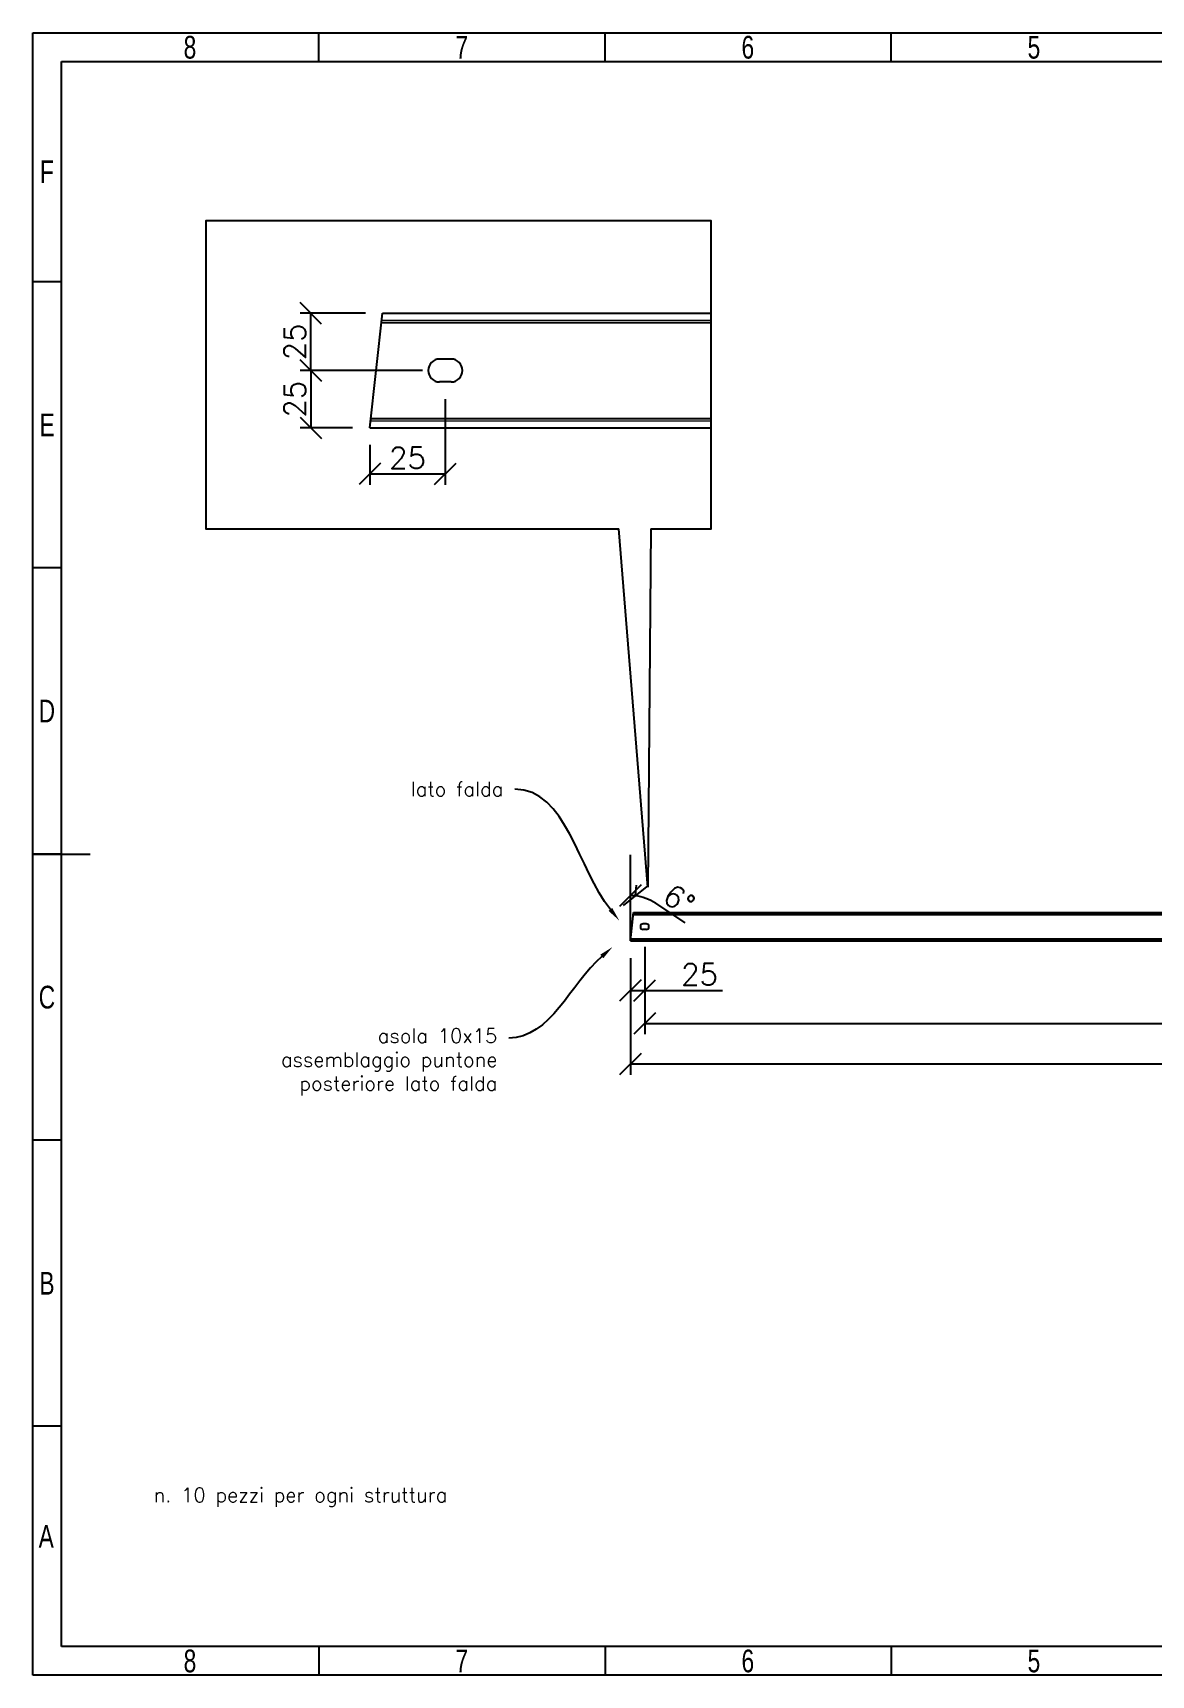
# Model space of a CAD drawing. Header units: millimetres. Extents: x -116399 to 112199, y -90759 to -31335.
# Drawn here: x 37169 to 39123, y -41068 to -38198 of the extents above; entities that cross this region are included whole.
import ezdxf
from ezdxf import colors
from ezdxf.entities.mleader import LeaderData, LeaderLine
from ezdxf.math import Vec2, Vec3

# ---------------------------------------------------------------- set-up
doc = ezdxf.new("R2010")
doc.units = ezdxf.units.MM
doc.styles.add('Annotative', font='simplex.shx', dxfattribs={"height": 2.5})
doc.styles.add('SLDTEXTSTYLE0', font='TXT', dxfattribs={"width": 0.75})
doc.dimstyles.new('Annotative', dxfattribs={"dimscale": 0, "dimtxt": 2.5, "dimasz": 2.5, "dimexe": 1.25, "dimexo": 2, "dimtad": 1, "dimtxsty": 'Annotative', "dimblk": 'OBLIQUE', "dimcen": 2.5, "dimazin": 3, "dimtfac": 1, "dimtmove": 0, "dimatfit": 3, "dimfxl": 1})

# ---------------------------------------------------------------- blocks, each defined once
blk = doc.blocks.new('1_10 TERRANOVA oriz A3')
at = {"color": 7, "linetype": 'Continuous'}
for p, q in [((0, -2870), (0, 0)), ((0, 0), (4000, 0)), ((500, -50), (500, 0)), ((1000, -50), (1000, 0)), ((1500, -50), (1500, 0)), ((50, -2820), (50, -50)), ((50, -50), (3950, -50)), ((50, -435), (0, -435)), ((50, -935), (0, -935)), ((0, -1435), (100, -1435)), ((50, -1435), (0, -1435)), ((50, -1935), (0, -1935)), ((50, -2435), (0, -2435)), ((3950, -2820), (50, -2820)), ((500, -2820), (500, -2870)), ((1000, -2820), (1000, -2870)), ((1500, -2820), (1500, -2870)), ((4000, -2870), (0, -2870))]:
    blk.add_line(p, q, dxfattribs=at)
at = {"color": 7, "linetype": 'Continuous', "char_height": 39.7, "attachment_point": 2, "style": 'SLDTEXTSTYLE0'}
for s, insert in [('8', (274.6, -5.3)), ('7', (749.6, -5.3)), ('6', (1249.6, -5.3)), ('5', (1749.6, -5.3)), ('F', (24.6, -222.8)), ('E', (25.1, -665.3)), ('D', (24.5, -1165.3)), ('C', (24.6, -1665.3)), ('B', (24.7, -2165.3)), ('A', (23.4, -2607.8)), ('8', (274.6, -2825.3)), ('7', (749.6, -2825.3)), ('6', (1249.6, -2825.3)), ('5', (1749.6, -2825.3))]:
    blk.add_mtext(s, dxfattribs=dict(at, insert=insert))
blk = doc.blocks.new('_Oblique')
at = {"color": 0, "linetype": 'ByBlock', "lineweight": -2}
blk.add_line((-0.5, -0.5), (0.5, 0.5), dxfattribs=at)
blk = doc.blocks.new('*D154')
at = {"color": 8, "lineweight": -2}
for p, q in [((38213.3, -39815), (38213.3, -40019.2)), ((40263.3, -39815), (40263.3, -40019.2)), ((40263.3, -40000.4), (38213.3, -40000.4))]:
    blk.add_line(p, q, dxfattribs=at)
at = {"layer": 'Defpoints', "color": 0}
for p in [(38213.3, -39785), (40263.3, -39785), (38213.3, -40000.4)]:
    blk.add_point(p, dxfattribs=at)
at = {"color": 8, "lineweight": -2, "xscale": 37.5, "yscale": 37.5, "zscale": 37.5, "rotation": 180}
blk.add_blockref('_Oblique', (38213.3, -40000.4), dxfattribs=at)
at = {"color": 8, "lineweight": -2, "xscale": 37.5, "yscale": 37.5, "zscale": 37.5}
blk.add_blockref('_Oblique', (40263.3, -40000.4), dxfattribs=at)
at = {"insert": (39238.3, -39972.3), "char_height": 37.5, "attachment_point": 5, "style": 'Annotative'}
blk.add_mtext('2050', dxfattribs=at)
blk = doc.blocks.new('*D431')
at = {"color": 8, "lineweight": -2}
for p, q in [((38238.3, -39795), (38238.3, -39948.1)), ((40238.3, -39790), (40238.3, -39948.1)), ((38238.3, -39929.3), (40238.3, -39929.3))]:
    blk.add_line(p, q, dxfattribs=at)
at = {"layer": 'Defpoints', "color": 0}
for p in [(38238.3, -39765), (40238.3, -39760), (40238.3, -39929.3)]:
    blk.add_point(p, dxfattribs=at)
at = {"color": 8, "lineweight": -2, "xscale": 37.5, "yscale": 37.5, "zscale": 37.5, "rotation": 180}
blk.add_blockref('_Oblique', (38238.3, -39929.3), dxfattribs=at)
at = {"color": 8, "lineweight": -2, "xscale": 37.5, "yscale": 37.5, "zscale": 37.5}
blk.add_blockref('_Oblique', (40238.3, -39929.3), dxfattribs=at)
at = {"insert": (39238.3, -39901.2), "char_height": 37.5, "attachment_point": 5, "style": 'Annotative'}
blk.add_mtext('2000', dxfattribs=at)
blk = doc.blocks.new('*D438')
at = {"color": 8, "lineweight": -2}
for p, q in [((37849.9, -38788.1), (37636.1, -38788.1)), ((37654.8, -38788.1), (37654.8, -38888.1)), ((37727.9, -38888.1), (37636.1, -38888.1))]:
    blk.add_line(p, q, dxfattribs=at)
at = {"layer": 'Defpoints', "color": 0}
for p in [(37879.9, -38788.1), (37654.8, -38888.1), (37757.9, -38888.1)]:
    blk.add_point(p, dxfattribs=at)
at = {"color": 8, "lineweight": -2, "xscale": 37.5, "yscale": 37.5, "zscale": 37.5}
for p, rotation in [((37654.8, -38788.1), 90), ((37654.8, -38888.1), 270)]:
    blk.add_blockref('_Oblique', p, dxfattribs=dict(at, rotation=rotation))
at = {"insert": (37626.7, -38838.1), "char_height": 37.5, "attachment_point": 5, "rotation": 90, "style": 'Annotative'}
blk.add_mtext('25', dxfattribs=at)
blk = doc.blocks.new('*D439')
at = {"color": 8, "lineweight": -2}
for p, q in [((37750.1, -38688.1), (37636.1, -38688.1)), ((37654.8, -38788.1), (37654.8, -38688.1)), ((37849.9, -38788.1), (37636.1, -38788.1))]:
    blk.add_line(p, q, dxfattribs=at)
at = {"layer": 'Defpoints', "color": 0}
for p in [(37654.8, -38688.1), (37780.1, -38688.1), (37879.9, -38788.1)]:
    blk.add_point(p, dxfattribs=at)
at = {"color": 8, "lineweight": -2, "xscale": 37.5, "yscale": 37.5, "zscale": 37.5}
for p, rotation in [((37654.8, -38688.1), 90), ((37654.8, -38788.1), 270)]:
    blk.add_blockref('_Oblique', p, dxfattribs=dict(at, rotation=rotation))
at = {"insert": (37626.7, -38738.1), "char_height": 37.5, "attachment_point": 5, "rotation": 90, "style": 'Annotative'}
blk.add_mtext('25', dxfattribs=at)
blk = doc.blocks.new('*D440')
at = {"color": 8, "lineweight": -2}
for p, q in [((37889.9, -38838.1), (37889.9, -38987.6)), ((37757.9, -38918.1), (37757.9, -38987.6)), ((37757.9, -38968.8), (37889.9, -38968.8))]:
    blk.add_line(p, q, dxfattribs=at)
at = {"layer": 'Defpoints', "color": 0}
for p in [(37889.9, -38808.1), (37757.9, -38888.1), (37889.9, -38968.8)]:
    blk.add_point(p, dxfattribs=at)
at = {"color": 8, "lineweight": -2, "xscale": 37.5, "yscale": 37.5, "zscale": 37.5, "rotation": 180}
blk.add_blockref('_Oblique', (37757.9, -38968.8), dxfattribs=at)
at = {"color": 8, "lineweight": -2, "xscale": 37.5, "yscale": 37.5, "zscale": 37.5}
blk.add_blockref('_Oblique', (37889.9, -38968.8), dxfattribs=at)
at = {"insert": (37823.9, -38940.7), "char_height": 37.5, "attachment_point": 5, "style": 'Annotative'}
blk.add_mtext('25', dxfattribs=at)
blk = doc.blocks.new('*D155')
at = {"color": 8, "lineweight": -2}
for p, q in [((38238.3, -39795), (38238.3, -39890.3)), ((38213.3, -39815), (38213.3, -39890.3)), ((38213.3, -39871.5), (38238.3, -39871.5)), ((38238.3, -39871.5), (38374.1, -39871.5))]:
    blk.add_line(p, q, dxfattribs=at)
at = {"layer": 'Defpoints', "color": 0}
for p in [(38238.3, -39765), (38213.3, -39785), (38213.3, -39871.5)]:
    blk.add_point(p, dxfattribs=at)
at = {"color": 8, "lineweight": -2, "xscale": 37.5, "yscale": 37.5, "zscale": 37.5, "rotation": 180}
blk.add_blockref('_Oblique', (38213.3, -39871.5), dxfattribs=at)
at = {"color": 8, "lineweight": -2, "xscale": 37.5, "yscale": 37.5, "zscale": 37.5}
blk.add_blockref('_Oblique', (38238.3, -39871.5), dxfattribs=at)
at = {"insert": (38334.3, -39843.4), "char_height": 37.5, "attachment_point": 5, "style": 'Annotative'}
blk.add_mtext('25', dxfattribs=at)
blk = doc.blocks.new('*D156')
at = {"color": 8, "lineweight": -2}
for p, q in [((38222.2, -39705.2), (38224.1, -39687.7)), ((38257.3, -39719.2), (38308.5, -39753.4))]:
    blk.add_line(p, q, dxfattribs=at)
for start, end in [(83.6676, 90), (56.2627, 83.6676)]:
    blk.add_arc((38213.3, -39785), 79.2, start, end, dxfattribs=at)
at = {"layer": 'Defpoints', "color": 0}
for p in [(38213.3, -39634.7), (38216.3, -39705.9), (38218.9, -39735), (38213.3, -39785), (38213.3, -39785)]:
    blk.add_point(p, dxfattribs=at)
at = {"color": 8, "lineweight": -2, "xscale": 37.5, "yscale": 37.5, "zscale": 37.5}
for p, rotation in [((38213.3, -39705.8), 180.0000000000012), ((38222.1, -39706.3), 353.6675805406675)]:
    blk.add_blockref('_Oblique', p, dxfattribs=dict(at, rotation=rotation))
at = {"insert": (38298.5, -39712.9), "char_height": 37.5, "attachment_point": 5, "rotation": 326.2627, "style": 'Annotative'}
blk.add_mtext('6°', dxfattribs=at)
blk = doc.blocks.new('*D444')
at = {"color": 8, "lineweight": -2}
blk.add_line((40212.9, -39719.4), (40051.5, -39621.1), dxfattribs=at)
blk.add_arc((40320.7, -39785), 296.4, 148.6672, 180, dxfattribs=at)
at = {"layer": 'Defpoints', "color": 0}
for p in [(40043.8, -39679.3), (40238.5, -39735), (40263.3, -39750.1), (38213.3, -39785), (40263.3, -39785)]:
    blk.add_point(p, dxfattribs=at)
at = {"color": 8, "lineweight": -2, "xscale": 37.5, "yscale": 37.5, "zscale": 37.5}
for p, rotation in [((40067.5, -39630.9), 58.66724142536517), ((40024.3, -39785), 269.9999999999997)]:
    blk.add_blockref('_Oblique', p, dxfattribs=dict(at, rotation=rotation))
at = {"insert": (40008.2, -39697.3), "char_height": 37.5, "attachment_point": 5, "rotation": 74.3336, "style": 'Annotative'}
blk.add_mtext('31°', dxfattribs=at)

msp = doc.modelspace()

# ---------------------------------------------------------------- linework, layer by layer
at = {"color": 5}
for p, q in [((37757.918, -38888.094), (37780.113, -38688.094)), ((37899.916, -38768.094), (37879.916, -38768.094)), ((37899.916, -38808.094), (37879.916, -38808.094)), ((38213.346, -39784.981), (38218.895, -39734.981)), ((38240.846, -39754.981), (38235.846, -39754.981)), ((38240.846, -39764.981), (38235.846, -39764.981))]:
    msp.add_line(p, q, dxfattribs=at)
at = {"color": 5, "lineweight": 25}
for p, q in [((37778.337, -38704.094), (38354.489, -38704.094)), ((37780.113, -38688.094), (38354.489, -38688.094)), ((37757.918, -38888.094), (38354.489, -38888.094)), ((37759.694, -38872.094), (38354.489, -38872.094)), ((38218.451, -39738.981), (40245.114, -39738.981)), ((38218.895, -39734.981), (40238.544, -39734.981)), ((38213.346, -39784.981), (40263.346, -39784.981)), ((38213.79, -39780.981), (40263.346, -39780.981))]:
    msp.add_line(p, q, dxfattribs=at)
at = {"color": 5, "lineweight": 18}
for p, q in [((37778.337, -38704.094), (38354.489, -38704.094)), ((37778.337, -38704.094), (38354.489, -38704.094)), ((37778.337, -38704.094), (38354.489, -38704.094)), ((37778.781, -38700.094), (38354.489, -38700.094)), ((37759.25, -38876.094), (38354.489, -38876.094)), ((37759.694, -38872.094), (38354.489, -38872.094)), ((37759.694, -38872.094), (38354.489, -38872.094)), ((37759.694, -38872.094), (38354.489, -38872.094)), ((38218.451, -39738.981), (40245.114, -39738.981)), ((38218.451, -39738.981), (40245.114, -39738.981)), ((38218.451, -39738.981), (40245.114, -39738.981)), ((38218.562, -39737.981), (40243.472, -39737.981)), ((38213.679, -39781.981), (40263.346, -39781.981)), ((38213.79, -39780.981), (40263.346, -39780.981)), ((38213.79, -39780.981), (40263.346, -39780.981)), ((38213.79, -39780.981), (40263.346, -39780.981))]:
    msp.add_line(p, q, dxfattribs=at)
for p, q in [((38243.923, -39690.737), (38193.053, -39064.903)), ((38249.299, -39064.903), (38243.923, -39690.737)), ((38213.346, -39784.981), (38213.346, -39634.667))]:
    msp.add_line(p, q)
msp.add_lwpolyline([(38249.299, -39064.903), (38354.489, -39064.903), (38354.489, -38526.593), (37471.289, -38526.593), (37471.289, -39064.903), (38193.053, -39064.903)])
at = {"color": 5}
for centre, radius, start, end in [((37879.916, -38788.094), 20, 90, 270), ((37899.916, -38788.094), 20, 270, 90), ((38235.846, -39759.981), 5, 90, 270), ((38240.846, -39759.981), 5, 270, 90)]:
    msp.add_arc(centre, radius, start, end, dxfattribs=at)

# ---------------------------------------------------------------- block references
msp.add_blockref('1_10 TERRANOVA oriz A3', (37168.982, -38198.017))

# ---------------------------------------------------------------- texts
at = {"insert": (37380.025, -40740.703), "char_height": 25, "width": 1120.89047, "attachment_point": 1, "style": 'Annotative'}
msp.add_mtext('n. 10 pezzi per ogni struttura', dxfattribs=at)

# ---------------------------------------------------------------- dimensions: what is measured, and where the dimension line sits
for base, p2, picture, middle in [((37654.809, -38688.094), (37780.113, -38688.094), '*D439', (37626.684, -38738.094)), ((37654.809, -38888.094), (37757.918, -38888.094), '*D438', (37626.684, -38838.094))]:
    dim = msp.add_linear_dim(base=base, p1=(37879.916, -38788.094), p2=p2, angle=90, text='25', dimstyle='Annotative', override={"dimscale": 0, "dimtix": 0, "dimtofl": 1, "dimtmove": 0, "dimatfit": 3})
    dim.commit()
    dim.dimension.update_dxf_attribs({"geometry": picture, "text_midpoint": middle})
dim = msp.add_linear_dim(base=(37889.916, -38968.838), p1=(37757.918, -38888.094), p2=(37889.916, -38808.094), text='25', dimstyle='Annotative', override={"dimscale": 0, "dimtix": 0, "dimtofl": 1, "dimtmove": 0, "dimatfit": 3})
dim.commit()
dim.dimension.update_dxf_attribs({"geometry": '*D440', "text_midpoint": (37823.917, -38940.713)})
at = {"color": 5}
dim = msp.add_angular_dim_2l(base=(40263.346, -39750.08), line1=((38213.346, -39784.981), (40263.346, -39784.981)), line2=((40238.544, -39734.981), (40043.761, -39679.302)), dimstyle='Annotative', override={"dimscale": 0, "dimtix": 0, "dimtofl": 1, "dimtmove": 0, "dimatfit": 3}, dxfattribs=at)
dim.commit()
dim.dimension.update_dxf_attribs({"geometry": '*D444', "text_midpoint": (40008.211, -39697.35)})
dim = msp.add_angular_dim_2l(base=(38218.895, -39734.981), line1=((38213.346, -39784.981), (38213.346, -39634.667)), line2=((38213.346, -39784.981), (38216.262, -39705.881)), dimstyle='Annotative', override={"dimscale": 0, "dimtix": 0, "dimtofl": 1, "dimtmove": 0, "dimatfit": 3})
dim.commit()
dim.dimension.update_dxf_attribs({"geometry": '*D156', "text_midpoint": (38298.544, -39712.876)})
dim = msp.add_linear_dim(base=(38213.346, -39871.522), p1=(38238.346, -39764.981), p2=(38213.346, -39784.981), dimstyle='Annotative', override={"dimscale": 0, "dimtix": 0, "dimtofl": 1, "dimtmove": 0, "dimatfit": 3})
dim.commit()
dim.dimension.update_dxf_attribs({"geometry": '*D155', "text_midpoint": (38334.328, -39871.522), "dimtype": 128})
at = {"color": 1}
dim = msp.add_linear_dim(base=(40238.346, -39929.313), p1=(38238.346, -39764.981), p2=(40238.346, -39759.981), angle=180, dimstyle='Annotative', override={"dimscale": 0, "dimtix": 0, "dimtofl": 1, "dimtmove": 0, "dimatfit": 3}, dxfattribs=at)
dim.commit()
dim.dimension.update_dxf_attribs({"geometry": '*D431', "text_midpoint": (39238.346, -39901.188)})
dim = msp.add_linear_dim(base=(38213.346, -40000.42), p1=(40263.346, -39784.981), p2=(38213.346, -39784.981), angle=180, dimstyle='Annotative', override={"dimscale": 0, "dimtix": 0, "dimtofl": 1, "dimtmove": 0, "dimatfit": 3})
dim.commit()
dim.dimension.update_dxf_attribs({"geometry": '*D154', "text_midpoint": (39238.346, -39972.295)})

# ---------------------------------------------------------------- leaders
ml = msp.add_multileader_mtext('Standard')
ml.set_content('lato falda', color=256, style='Annotative')
ml.set_leader_properties(color=256)
ml.build(insert=Vec2(0, 0))
ml.multileader.update_dxf_attribs({"leader_type": 2, "text_top_attachment_type": 32, "text_bottom_attachment_type": 128, "arrow_head_size": 25, "scale": 10})
ctx = ml.context
ctx.base_point, ctx.scale, ctx.char_height, ctx.arrow_head_size, ctx.landing_gap_size, ctx.plane_origin = Vec3(37793.823, -39519.671), 10, 25, 25, 20, Vec3(38193.879, -39749.34)
ctx.text_align_type = 2
notes = []
notes.append((ctx, [(1, (1, 1, 0), (38091.204, -39519.671), (-1, 0), 80, [(0, [(38193.879, -39749.34)], 0, [])])]))
ctx.mtext.insert, ctx.mtext.alignment, ctx.mtext.flow_direction = Vec3(37991.204, -39507.171), 3, 5
ml = msp.add_multileader_mtext('Standard')
ml.set_content('asola 10x15\\Passemblaggio puntone\\Pposteriore lato falda', color=256, style='Annotative')
ml.set_leader_properties(color=256)
ml.build(insert=Vec2(0, 0))
ml.multileader.update_dxf_attribs({"leader_type": 2, "text_top_attachment_type": 32, "text_bottom_attachment_type": 128, "arrow_head_size": 25, "scale": 10})
ctx = ml.context
ctx.base_point, ctx.scale, ctx.char_height, ctx.arrow_head_size, ctx.landing_gap_size, ctx.plane_origin = Vec3(37541.681, -39954.883), 10, 25, 25, 20, Vec3(38173.125, -39805.201)
ctx.text_align_type = 2
notes.append((ctx, [(0, (1, 1, 0), (38080.729, -39954.883), (-1, 0), 80, [(0, [(38182.058, -39795.588)], 0, [])])]))
ctx.mtext.insert, ctx.mtext.alignment, ctx.mtext.flow_direction = Vec3(37980.729, -39938.216), 3, 5
for ctx, leaders in notes:
    for number, flags, end, landing, length, lines in leaders:
        leader = LeaderData()
        leader.index, (leader.has_last_leader_line, leader.has_dogleg_vector, leader.attachment_direction) = number, flags
        leader.last_leader_point, leader.dogleg_vector, leader.dogleg_length = Vec3(end), Vec3(landing), length
        for number, points, colour, breaks in lines:
            line = LeaderLine()
            line.index, line.vertices, line.color, line.breaks = number, Vec3.list(points), colors.encode_raw_color(colour), breaks
            leader.lines.append(line)
        ctx.leaders.append(leader)

doc.saveas('drawing.dxf')
